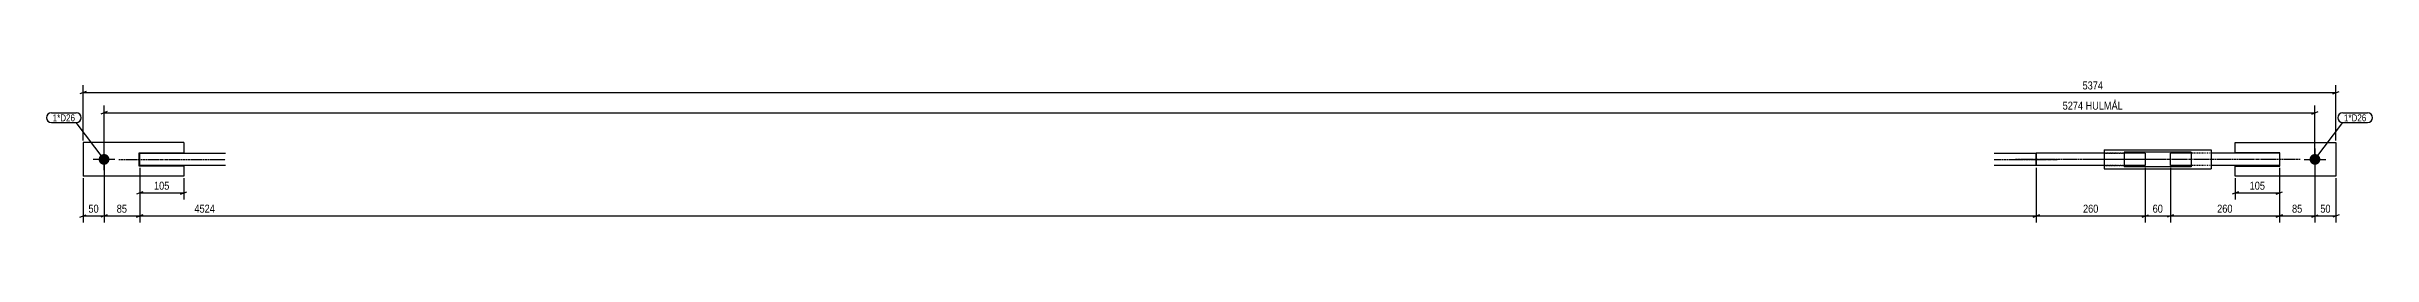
# Model space of a CAD drawing. Header units: millimetres. Extents: x 12 to 17190, y -28 to 354.
# Drawn here: x 12 to 5561, y 12 to 354 of the extents above; entities that cross this region are included whole.
import ezdxf

# ---------------------------------------------------------------- set-up
doc = ezdxf.new("R2010")
doc.units = ezdxf.units.MM
doc.linetypes.add('DXK_LINE_DOT2', pattern=[3.9198, 1.9599, -1.9599])
doc.linetypes.add('DXK_LINE_DOT3', pattern=[5.9187, 2.979, -0.9799, 0.9799, -0.9799])
for name, color, linetype in [('MÅLSÆTNING', 7, 'Continuous'), ('STÅL', 7, 'Continuous'), ('TEKST', 7, 'Continuous')]:
    doc.layers.add(name, color=color, linetype=linetype)
doc.styles.add('Arial Narrow', font='ARIALN.TTF', dxfattribs={"height": 0.2})

msp = doc.modelspace()

# ---------------------------------------------------------------- hatches: boundary and pattern name
at = {"layer": 'STÅL', "linetype": 'Continuous'}
for points in [[(149.2, 150.1, -1), (149.2, 176.1, -1)], [(5423.4, 176.1, -1), (5423.4, 150.1, -1)]]:
    msp.add_hatch(color=96, dxfattribs=at).paths.add_polyline_path(points)

# ---------------------------------------------------------------- linework, layer by layer
at = {"layer": 'MÅLSÆTNING', "color": 7, "linetype": 'Continuous'}
for p, q in [((99.2, 208.1), (99.2, 340.2)), ((5473.4, 208.1), (5473.4, 340.2)), ((106.7, 325.5), (91.7, 319.5)), ((149.2, 168.1), (149.2, 291.9)), ((5423.4, 168.1), (5423.4, 291.9)), ((5465.9, 319.5), (5480.9, 325.5)), ((156.7, 277.1), (141.7, 271.1)), ((149.2, 274.1), (5423.4, 274.1)), ((5415.9, 271.1), (5430.9, 277.1)), ((99.2, 118.1), (99.2, 12)), ((149.2, 158.1), (149.2, 12)), ((234.2, 143.1), (234.2, 12)), ((234.2, 143.1), (234.2, 12)), ((4758.4, 143.1), (4758.4, 12)), ((4758.4, 143.1), (4758.4, 12)), ((5018.4, 143.1), (5018.4, 12)), ((5078.4, 143.1), (5078.4, 12)), ((5338.4, 143.1), (5338.4, 12)), ((5423.4, 158.1), (5423.4, 12)), ((5473.4, 118.1), (5473.4, 12)), ((91.7, 25), (106.7, 31)), ((156.7, 31), (141.7, 25)), ((149.2, 28), (234.2, 28)), ((241.7, 31), (226.7, 25)), ((226.7, 25), (241.7, 31)), ((234.2, 28), (4758.4, 28)), ((4765.9, 31), (4750.9, 25)), ((4750.9, 25), (4765.9, 31)), ((5010.9, 25), (5025.9, 31)), ((5018.4, 28), (5078.4, 28)), ((5085.9, 31), (5070.9, 25)), ((5345.9, 31), (5330.9, 25)), ((5415.9, 25), (5430.9, 31)), ((5423.4, 28), (5473.4, 28)), ((5480.9, 31), (5465.9, 25))]:
    msp.add_line(p, q, dxfattribs=at)
at = {"layer": 'STÅL', "color": 2, "linetype": 'Continuous'}
for p, q in [((99.2, 203.1), (99.2, 123.1)), ((339.2, 203.1), (99.2, 203.1)), ((233.2, 147.1), (233.2, 179.1)), ((233.2, 179.1), (339.2, 179.1)), ((234.2, 178.1), (439.2, 178.1)), ((234.2, 150.1), (234.2, 178.1)), ((339.2, 203.1), (339.2, 179.1)), ((4658.4, 178.1), (4758.4, 178.1)), ((4920.9, 178.1), (4758.4, 178.1)), ((4758.4, 148.1), (4758.4, 178.1)), ((4758.4, 178.1), (4758.4, 176.1)), ((4758.4, 176.1), (4758.4, 148.1)), ((4920.9, 185.6), (5175.9, 185.6)), ((4920.9, 185.6), (4920.9, 140.6)), ((4968.4, 180.6), (4968.4, 145.6)), ((5128.4, 180.6), (4968.4, 180.6)), ((5018.4, 178.1), (4968.4, 178.1)), ((5018.4, 178.1), (5018.4, 155.6)), ((5128.4, 178.1), (5078.4, 178.1)), ((5078.4, 148.1), (5078.4, 178.1)), ((5128.4, 180.6), (5128.4, 145.6)), ((5175.9, 185.6), (5175.9, 151.9)), ((5338.4, 178.1), (5175.9, 178.1)), ((5233.4, 179.1), (5233.4, 203.1)), ((5233.4, 203.1), (5473.4, 203.1)), ((5339.4, 179.1), (5233.4, 179.1)), ((5338.4, 178.1), (5338.4, 148.1)), ((5339.4, 147.1), (5339.4, 179.1)), ((5473.4, 203.1), (5473.4, 123.1)), ((339.2, 123.1), (99.2, 123.1)), ((339.2, 147.1), (233.2, 147.1)), ((234.2, 148.1), (234.2, 150.1)), ((439.2, 148.1), (234.2, 148.1)), ((339.2, 147.1), (339.2, 123.1)), ((4758.4, 148.1), (4658.4, 148.1)), ((4920.9, 148.1), (4758.4, 148.1)), ((4920.9, 140.6), (5175.9, 140.6)), ((5018.4, 148.1), (4968.4, 148.1)), ((5128.4, 145.6), (4968.4, 145.6)), ((5018.4, 155.6), (5018.4, 148.1)), ((5128.4, 148.1), (5078.4, 148.1)), ((5175.9, 151.9), (5175.9, 140.6)), ((5338.4, 148.1), (5175.9, 148.1)), ((5233.4, 123.1), (5233.4, 147.1)), ((5233.4, 147.1), (5339.4, 147.1)), ((5473.4, 123.1), (5233.4, 123.1))]:
    msp.add_line(p, q, dxfattribs=at)
at = {"layer": 'STÅL', "color": 96, "linetype": 'Continuous'}
for p, q in [((149.2, 137.1), (149.2, 189.1)), ((5423.4, 189.1), (5423.4, 137.1)), ((175.2, 163.1), (123.2, 163.1)), ((5397.4, 163.1), (5449.4, 163.1))]:
    msp.add_line(p, q, dxfattribs=at)
at = {"layer": 'STÅL', "color": 7, "linetype": 'DXK_LINE_DOT2'}
for p, q in [((4968.4, 178.1), (4920.9, 178.1)), ((4920.9, 178.1), (4968.4, 178.1)), ((5175.9, 178.1), (5128.4, 178.1)), ((4968.4, 148.1), (4920.9, 148.1)), ((4920.9, 148.1), (4968.4, 148.1)), ((5175.9, 148.1), (5128.4, 148.1))]:
    msp.add_line(p, q, dxfattribs=at)
at = {"layer": 'STÅL', "color": 7, "linetype": 'DXK_LINE_DOT3'}
for p, q in [((184.2, 163.1), (439.2, 163.1)), ((4658.4, 163.1), (4808.4, 163.1)), ((5068.4, 163.1), (4708.4, 163.1)), ((5028.4, 163.1), (4870.9, 163.1)), ((5388.4, 163.1), (5028.4, 163.1))]:
    msp.add_line(p, q, dxfattribs=at)

# ---------------------------------------------------------------- next in the draw order: wipeouts: each hides what was drawn before it
at = {"color": 0}
for points, layer in [([(4969.2, 277.9), (4969.2, 305.9), (4817.5, 305.9), (4817.5, 277.9)], 'MÅLSÆTNING'), ([(207.9, 31.8), (207.9, 59.8), (175.5, 59.8), (175.5, 31.8)], 'MÅLSÆTNING'), ([(417.6, 31.8), (417.6, 59.8), (360.8, 59.8), (360.8, 31.8)], 'MÅLSÆTNING'), ([(5064.6, 31.8), (5064.6, 59.8), (5032.2, 59.8), (5032.2, 31.8)], 'MÅLSÆTNING'), ([(5464.6, 31.8), (5464.6, 59.8), (5432.2, 59.8), (5432.2, 31.8)], 'MÅLSÆTNING'), ([(80, 253.9), (80, 271.4), (26.7, 271.4), (26.7, 253.9)], 'TEKST'), ([(5545.9, 253.9), (5545.9, 271.4), (5492.6, 271.4), (5492.6, 253.9)], 'TEKST')]:
    msp.add_wipeout(points, dxfattribs=at).dxf.layer = layer

# ---------------------------------------------------------------- next in the draw order: linework, layer by layer
at = {"layer": 'MÅLSÆTNING', "color": 7, "linetype": 'Continuous'}
for p, q in [((99.2, 322.5), (5473.4, 322.5)), ((149.2, 158.1), (149.2, 12)), ((234.2, 143.1), (234.2, 66.9)), ((339.2, 118.1), (339.2, 66.9)), ((5018.4, 143.1), (5018.4, 12)), ((5078.4, 143.1), (5078.4, 12)), ((5423.4, 158.1), (5423.4, 12)), ((241.7, 85.9), (226.7, 79.9)), ((234.2, 82.9), (339.2, 82.9)), ((331.7, 79.9), (346.7, 85.9)), ((99.2, 28), (149.2, 28)), ((156.7, 31), (141.7, 25)), ((4758.4, 28), (5018.4, 28)), ((5010.9, 25), (5025.9, 31)), ((5085.9, 31), (5070.9, 25)), ((5338.4, 28), (5423.4, 28)), ((5415.9, 25), (5430.9, 31))]:
    msp.add_line(p, q, dxfattribs=at)

# ---------------------------------------------------------------- next in the draw order: texts
at = {"layer": 'MÅLSÆTNING', "color": 3, "style": 'Arial Narrow'}
for s, height, p in [('5274 HULMÅL', 19.089, (4821.5, 281.9)), ('85', 19.09, (179.5, 35.8)), ('4524', 19.09, (364.8, 35.8)), ('60', 19.09, (5036.2, 35.8)), ('50', 19.09, (5436.2, 35.8))]:
    msp.add_text(s, height=height, dxfattribs=at).set_placement(p)

# ---------------------------------------------------------------- next in the draw order: wipeouts: each hides what was drawn before it
at = {"color": 0}
for points in [[(80, 253.9), (80, 271.4), (26.7, 271.4), (26.7, 253.9)], [(5545.9, 253.9), (5545.9, 271.4), (5492.6, 271.4), (5492.6, 253.9)]]:
    msp.add_wipeout(points, dxfattribs=at).dxf.layer = 'TEKST'

# ---------------------------------------------------------------- next in the draw order: linework, layer by layer
at = {"layer": 'TEKST', "color": 7, "linetype": 'Continuous'}
for p, q in [((23.7, 274.4), (83, 274.4)), ((23.7, 250.9), (83, 250.9)), ((149.2, 163.1), (83, 250.9)), ((5423.4, 163.1), (5489.6, 250.9)), ((5489.6, 274.4), (5548.9, 274.4)), ((5489.6, 250.9), (5548.9, 250.9))]:
    msp.add_line(p, q, dxfattribs=at)
for centre, start, end in [((23.7, 262.7), 90, 270), ((83, 262.7), 270, 90), ((5489.6, 262.7), 90, 270), ((5548.9, 262.7), 270, 90)]:
    msp.add_arc(centre, 11.8, start, end, dxfattribs=at)

# ---------------------------------------------------------------- next in the draw order: texts
at = {"layer": 'TEKST', "color": 3, "style": 'Arial Narrow'}
for p in [(26.7, 253.9), (5492.6, 253.9)]:
    msp.add_text('1*D26', height=16.7, dxfattribs=at).set_placement(p)

# ---------------------------------------------------------------- next in the draw order: wipeouts: each hides what was drawn before it
at = {"color": 0}
for points in [[(4921.7, 326.2), (4921.7, 354.2), (4865, 354.2), (4865, 326.2)], [(309, 86.7), (309, 114.7), (264.4, 114.7), (264.4, 86.7)], [(140.4, 31.8), (140.4, 59.8), (108, 59.8), (108, 31.8)], [(4910.6, 31.8), (4910.6, 59.8), (4866.1, 59.8), (4866.1, 31.8)], [(5397.1, 31.8), (5397.1, 59.8), (5364.7, 59.8), (5364.7, 31.8)]]:
    msp.add_wipeout(points, dxfattribs=at).dxf.layer = 'MÅLSÆTNING'

# ---------------------------------------------------------------- next in the draw order: linework, layer by layer
at = {"layer": 'MÅLSÆTNING', "color": 7, "linetype": 'Continuous'}
for p, q in [((5338.4, 143.1), (5338.4, 12)), ((5338.4, 143.1), (5338.4, 66.9)), ((5330.9, 79.9), (5345.9, 85.9)), ((5078.4, 28), (5338.4, 28)), ((5330.9, 25), (5345.9, 31))]:
    msp.add_line(p, q, dxfattribs=at)

# ---------------------------------------------------------------- next in the draw order: texts
at = {"layer": 'MÅLSÆTNING', "color": 3, "style": 'Arial Narrow'}
for s, p in [('5374', (4869, 330.2)), ('105', (268.4, 90.7)), ('50', (112, 35.8)), ('260', (4870.1, 35.8)), ('85', (5368.7, 35.8))]:
    msp.add_text(s, height=19.09, dxfattribs=at).set_placement(p)

# ---------------------------------------------------------------- next in the draw order: wipeouts: each hides what was drawn before it
at = {"color": 0}
msp.add_wipeout([(5230.6, 31.8), (5230.6, 59.8), (5186.1, 59.8), (5186.1, 31.8)], dxfattribs=at).dxf.layer = 'MÅLSÆTNING'

# ---------------------------------------------------------------- next in the draw order: linework, layer by layer
at = {"layer": 'MÅLSÆTNING', "color": 7, "linetype": 'Continuous'}
for p, q in [((5233.4, 118.1), (5233.4, 66.9)), ((5240.9, 85.9), (5225.9, 79.9)), ((5233.4, 82.9), (5338.4, 82.9))]:
    msp.add_line(p, q, dxfattribs=at)

# ---------------------------------------------------------------- next in the draw order: texts
at = {"layer": 'MÅLSÆTNING', "color": 3, "style": 'Arial Narrow'}
msp.add_text('260', height=19.09, dxfattribs=at).set_placement((5190.1, 35.8))

# ---------------------------------------------------------------- next in the draw order: wipeouts: each hides what was drawn before it
at = {"color": 0}
msp.add_wipeout([(5308.1, 86.7), (5308.1, 114.7), (5263.6, 114.7), (5263.6, 86.7)], dxfattribs=at).dxf.layer = 'MÅLSÆTNING'

# ---------------------------------------------------------------- next in the draw order: texts
at = {"layer": 'MÅLSÆTNING', "color": 3, "style": 'Arial Narrow'}
msp.add_text('105', height=19.09, dxfattribs=at).set_placement((5267.6, 90.7))

doc.saveas('drawing.dxf')
